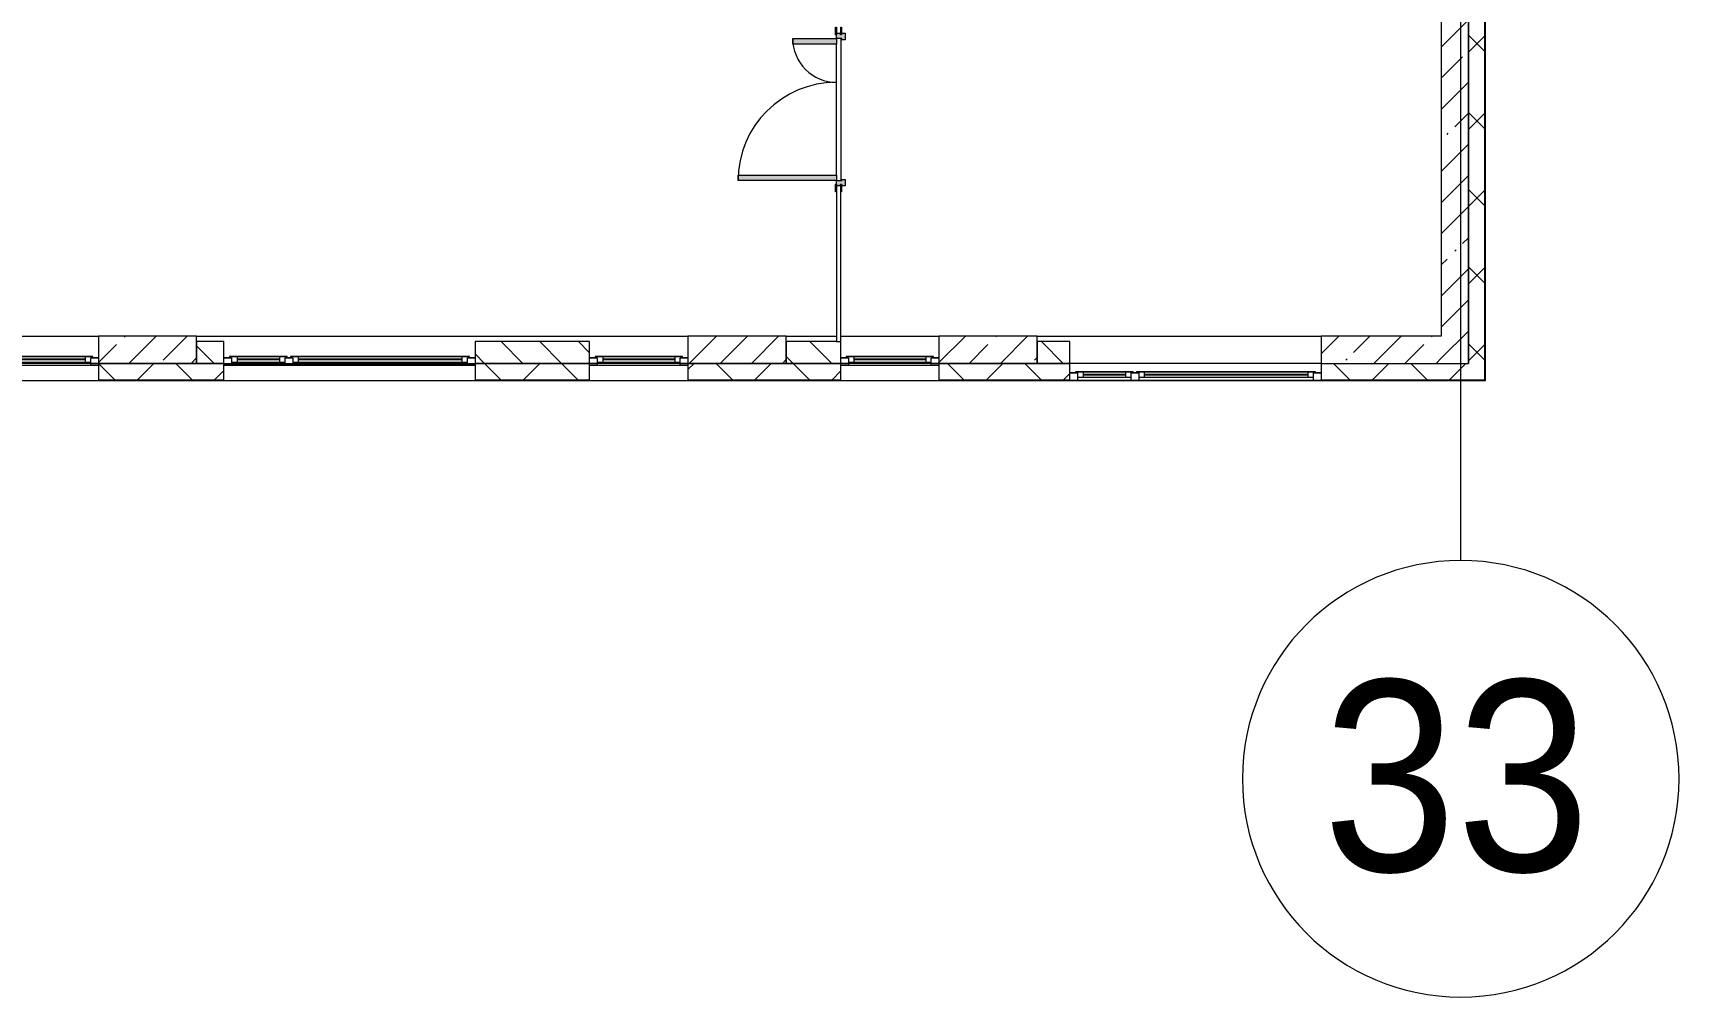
# Model space of a CAD drawing. Header units: millimetres. Extents: x 35224 to 234359, y -8553 to 29000.
# Drawn here: x 219279 to 234359, y -5906 to 2927 of the extents above; entities that cross this region are included whole.
import ezdxf

# ---------------------------------------------------------------- set-up
doc = ezdxf.new("R2010")
doc.units = ezdxf.units.MM
for name, color, linetype, lineweight, true_color in [('A-DOOR-2', 7, 'Continuous', 5, 0xaaaaaa), ('A-DOOR-3', 7, 'Continuous', 5, 0xe2e2e2), ('A-DOOR-FRAM-2', 7, 'Continuous', 5, 0xe2e2e2), ('A-DOOR-FRAM-3', 7, 'Continuous', 5, 0xaaaaaa)]:
    doc.layers.add(name, color=color, linetype=linetype, lineweight=lineweight, true_color=true_color)
for name, color, linetype, lineweight in [('A-GLAZ-1', 7, 'Continuous', 5), ('A-WALL', 7, 'Continuous', 9), ('A-WALL-4', 7, 'Continuous', 5), ('I-WALL-3', 7, 'Continuous', 5), ('S-COLS-1', 7, 'Continuous', 5), ('Оси', 7, 'Continuous', 9), ('Оси-1', 7, 'Continuous', 20)]:
    doc.layers.add(name, color=color, linetype=linetype, lineweight=lineweight)
doc.styles.add('Arial_1', font='arial.ttf', dxfattribs={"width": 0.9, "height": 1750})
pattern_1 = [(45, (107348.7, 0), (-353.5534, 353.5534), []), (135, (107348.7, 0), (-353.5534, -353.5534), [])]
pattern_2 = [(45, (107348.7, 0), (-285.1231, 285.1231), []), (45, (107633.8, 0), (-285.1231, 285.1231), [504.031, -100.806, 16.764, -84.042])]

# ---------------------------------------------------------------- blocks, each defined once
blk = doc.blocks.new('120_Окно_СКБ_2Ст_Фрамуга сверху - 120_Окно_СКБ_2Ст_2300х2500_h_ ДОО-19727959-3_7_2_птичка')
at = {"layer": 'A-GLAZ-1'}
for p, q in [((-1150, -127), (-1150, -57)), ((-1150, -57), (-1080, -57)), ((1150, -57), (-1150, -57)), ((-1080, -127), (-1150, -127)), ((-1150, -127), (-1100, -127)), ((-1080, -127), (-1100, -127)), ((-1100, -127), (-1100, -137)), ((-1100, -137), (540, -137)), ((540, -137), (-1100, -137)), ((-1080, -57), (-1080, -127)), ((-1080, -57), (1080, -57)), ((520, -87), (-1080, -87)), ((-1080, -87), (-1080, -127)), ((-1030, -137), (-1030, -87)), ((-1030, -107), (470, -107)), ((470, -117), (-1030, -117)), ((470, -137), (470, -87)), ((520, -127), (520, -57)), ((520, -57), (590, -57)), ((520, -127), (520, -87)), ((590, -127), (520, -127)), ((540, -127), (520, -127)), ((540, -127), (570, -127)), ((540, -127), (570, -127)), ((540, -137), (540, -127)), ((590, -127), (570, -127)), ((570, -127), (570, -137)), ((570, -137), (1100, -137)), ((1100, -137), (570, -137)), ((590, -57), (590, -127)), ((1080, -87), (590, -87)), ((590, -87), (590, -127)), ((640, -137), (640, -87)), ((640, -107), (1030, -107)), ((1030, -117), (640, -117)), ((1030, -137), (1030, -87)), ((1080, -127), (1080, -57)), ((1080, -57), (1150, -57)), ((1080, -127), (1080, -87)), ((1150, -127), (1080, -127)), ((1100, -127), (1080, -127)), ((1100, -127), (1150, -127)), ((1100, -137), (1100, -127)), ((1150, -57), (1150, -127))]:
    blk.add_line(p, q, dxfattribs=at)
blk = doc.blocks.new('120_Окно_СКБ_1Ст - 120_Окно_СКБ_1Ст 900х2500_h_ с форточкой-22876038-3_7_2_птичка')
at = {"layer": 'A-GLAZ-1'}
for p, q in [((-450, -127), (-450, -57)), ((-450, -57), (-380, -57)), ((450, -57), (-450, -57)), ((-380, -127), (-450, -127)), ((-450, -127), (-400, -127)), ((-380, -127), (-400, -127)), ((-400, -127), (-400, -137)), ((-400, -137), (400, -137)), ((400, -137), (-400, -137)), ((-380, -57), (-380, -127)), ((380, -87), (-380, -87)), ((-380, -87), (-380, -127)), ((-330, -137), (-330, -87)), ((-330, -107), (330, -107)), ((330, -117), (-330, -117)), ((330, -137), (330, -87)), ((380, -127), (380, -57)), ((380, -57), (450, -57)), ((380, -127), (380, -87)), ((450, -127), (380, -127)), ((400, -127), (380, -127)), ((400, -127), (450, -127)), ((400, -137), (400, -127)), ((450, -57), (450, -127))]:
    blk.add_line(p, q, dxfattribs=at)
blk = doc.blocks.new('120_Окно_СКБ_2Ст_Фрамуга сверху - 120_Окно_СКБ_2Ст_2300х2500_h_ ДОО-22877115-3_7_2_птичка')
at = {"layer": 'A-GLAZ-1'}
for p, q in [((-1150, 13), (-1150, 83)), ((-1150, 83), (-1080, 83)), ((1150, 83), (-1150, 83)), ((-1080, 13), (-1150, 13)), ((-1150, 13), (-1100, 13)), ((-1080, 13), (-1100, 13)), ((-1100, 13), (-1100, 3)), ((-1100, 3), (540, 3)), ((540, 3), (-1100, 3)), ((-1080, 83), (-1080, 13)), ((-1080, 83), (1080, 83)), ((520, 53), (-1080, 53)), ((-1080, 53), (-1080, 13)), ((-1030, 3), (-1030, 53)), ((-1030, 33), (470, 33)), ((470, 23), (-1030, 23)), ((470, 3), (470, 53)), ((520, 13), (520, 83)), ((520, 83), (590, 83)), ((520, 13), (520, 53)), ((590, 13), (520, 13)), ((540, 13), (520, 13)), ((540, 13), (570, 13)), ((540, 13), (570, 13)), ((540, 3), (540, 13)), ((590, 13), (570, 13)), ((570, 13), (570, 3)), ((570, 3), (1100, 3)), ((1100, 3), (570, 3)), ((590, 83), (590, 13)), ((1080, 53), (590, 53)), ((590, 53), (590, 13)), ((640, 3), (640, 53)), ((640, 33), (1030, 33)), ((1030, 23), (640, 23)), ((1030, 3), (1030, 53)), ((1080, 13), (1080, 83)), ((1080, 83), (1150, 83)), ((1080, 13), (1080, 53)), ((1150, 13), (1080, 13)), ((1100, 13), (1080, 13)), ((1100, 13), (1150, 13)), ((1100, 3), (1100, 13)), ((1150, 83), (1150, 13))]:
    blk.add_line(p, q, dxfattribs=at)
blk = doc.blocks.new('110_Дверь_СКБ_2Ст - Д-5_п__в составе перегородки _не входит в спец__-32680317-3_7_2_птичка')
at = {"layer": 'A-DOOR-3'}
h = blk.add_hatch(color=256, dxfattribs=at)
h.paths.add_polyline_path([(712, -20), (712, 60), (652, 60), (652, 30), (662, 30), (662, -20)])
h.paths.add_polyline_path([(-628, 60), (-688, 60), (-688, -20), (-638, -20), (-638, 30), (-628, 30)])
for points in [[(-588, -420), (-588, -20), (-638, -20), (-638, -420)], [(662, -920), (662, -20), (612, -20), (612, -920)]]:
    blk.add_hatch(color=256, dxfattribs=at).paths.add_polyline_path(points)
at = {"layer": 'A-DOOR-FRAM-2'}
for points in [[(-673, 28), (-743, 28), (-743, 20), (-673, 20)], [(767, 28), (697, 28), (697, 20), (767, 20)], [(-673, -20), (-743, -20), (-743, -28), (-673, -28)], [(767, -20), (697, -20), (697, -28), (767, -28)]]:
    blk.add_hatch(color=256, dxfattribs=at).paths.add_polyline_path(points)
at = {"layer": 'A-DOOR-2'}
for p, q in [((-638, -20), (-588, -20)), ((-638, -420), (-638, -20)), ((-588, -20), (-588, -420)), ((612, -20), (662, -20)), ((612, -920), (612, -20)), ((662, -20), (662, -920)), ((-588, -420), (-638, -420)), ((662, -920), (612, -920))]:
    blk.add_line(p, q, dxfattribs=at)
for centre, radius, start, end in [((-638, -20), 400, 270, 0), ((662, -20), 900, 180, 270)]:
    blk.add_arc(centre, radius, start, end, dxfattribs=at)
at = {"layer": 'A-DOOR-FRAM-3'}
for p, q in [((-743, 28), (-673, 28)), ((-743, 20), (-743, 28)), ((-673, 20), (-743, 20)), ((-688, 60), (-628, 60)), ((-688, -20), (-688, 60)), ((-688, 20), (-673, 20)), ((-688, 19), (-688, 20)), ((-673, 19), (-688, 19)), ((-673, 28), (-673, 20)), ((-673, 20), (-673, 19)), ((-638, 30), (-638, -20)), ((-628, 30), (-638, 30)), ((-628, 60), (-628, 30)), ((652, 60), (712, 60)), ((652, 30), (652, 60)), ((662, 30), (652, 30)), ((662, -20), (662, 30)), ((697, 20), (697, 28)), ((697, 28), (767, 28)), ((697, 19), (697, 20)), ((697, 20), (712, 20)), ((767, 20), (697, 20)), ((712, 19), (697, 19)), ((712, 60), (712, -20)), ((712, 20), (712, 19)), ((767, 28), (767, 20)), ((-743, -20), (-673, -20)), ((-743, -28), (-743, -20)), ((-673, -28), (-743, -28)), ((-638, -20), (-688, -20)), ((-673, -20), (-673, -28)), ((712, -20), (662, -20)), ((697, -28), (697, -20)), ((697, -20), (767, -20)), ((767, -28), (697, -28)), ((767, -20), (767, -28))]:
    blk.add_line(p, q, dxfattribs=at)
blk = doc.blocks.new('Ось сетки - D8-29747960-3_7_2_птичка')
at = {"layer": 'Оси-1'}
for start, end in [(360, 180), (180, 360)]:
    blk.add_arc((0, 0), 4, start, end, dxfattribs=at)

msp = doc.modelspace()

# ---------------------------------------------------------------- hatches: boundary and pattern name
at = {"layer": 'A-WALL-4'}
h = msp.add_hatch(dxfattribs=at)
h.set_pattern_fill('FP_93', color=256, style=0, pattern_type=2)
h.set_pattern_definition(pattern_1)
h.paths.add_polyline_path([(232428.7, -250), (232578.7, -250), (232578.7, 7700), (232428.7, 7700), (232428.7, -100)])
h.paths.add_polyline_path([(232578.7, 8900), (232578.7, 10820), (232428.7, 10820), (232428.7, 8900)])
h.paths.add_polyline_path([(232578.7, 13120), (232578.7, 21400), (232428.7, 21400), (232428.7, 13120)])
h = msp.add_hatch(dxfattribs=at)
h.set_pattern_fill('FP_91', color=256, style=0, pattern_type=2)
h.set_pattern_definition([(135, (107348.7, 0), (-176.7767, -176.7767), [])])
h.paths.add_polyline_path([(228478.7, -100), (228778.7, -100), (228778.7, 100), (228478.7, 100)])
h.paths.add_polyline_path([(218978.7, -100), (218978.7, 100), (218078.7, 100), (218078.7, -100), (218285.4, -100)])
h.paths.add_polyline_path([(216421, -100), (217178.7, -100), (217178.7, 100), (216278.7, 100), (216278.7, -100)])
h.paths.add_polyline_path([(226678.7, -100), (226675.3, 100), (226178.7, 100), (226178.7, -100), (226675.3, -100)])
h.paths.add_polyline_path([(220778.7, -100), (221028.7, -100), (221028.7, 100), (220778.7, 100)])
h.paths.add_polyline_path([(223328.7, -100), (224378.7, -100), (224378.7, 100), (223328.7, 100)])
h.paths.add_polyline_path([(209978.7, -100), (210228.7, -100), (210228.7, 100), (209978.7, 100)])
h.paths.add_polyline_path([(212528.7, -100), (213578.7, -100), (213578.7, 100), (212528.7, 100)])
h.paths.add_polyline_path([(209078.7, -100), (209078.7, 100), (208178.7, 100), (208178.7, -100), (208963.4, -100)])
h.paths.add_polyline_path([(201878.7, -100), (202128.7, -100), (202128.7, 100), (201878.7, 100), (201878.7, 56.5)])
h.paths.add_polyline_path([(204428.7, -100), (205478.7, -100), (205478.7, 100), (204428.7, 100)])
h.paths.add_polyline_path([(199278.7, -100), (200078.7, -100), (200078.7, 100), (199278.7, 100)])
h = msp.add_hatch(dxfattribs=at)
h.set_pattern_fill('FP_93', color=256, style=0, pattern_type=2)
h.set_pattern_definition(pattern_1)
h.paths.add_polyline_path([(231336.3, -250), (232428.7, -250), (232428.7, -100), (231078.7, -100), (231078.7, -250)])
h.paths.add_polyline_path([(227607.5, -250), (228778.7, -250), (228778.7, -100), (227578.7, -100), (227578.7, -250)])
h.paths.add_polyline_path([(217178.7, -250), (217178.7, -100), (216278.7, -100), (216278.7, -250), (216421, -250)])
h.paths.add_polyline_path([(215378.7, -250), (215378.7, -100), (214478.7, -100), (214478.7, -250), (214556.6, -250)])
h.paths.add_polyline_path([(218078.7, -250), (218978.7, -250), (218978.7, -100), (218078.7, -100)])
h.paths.add_polyline_path([(226678.7, -250), (226675.3, -100), (225278.7, -100), (225278.7, -250), (226675.3, -250)])
h.paths.add_polyline_path([(219878.7, -250), (221028.7, -250), (221028.7, -100), (219878.7, -100)])
h.paths.add_polyline_path([(223328.7, -250), (224378.7, -250), (224378.7, -100), (223328.7, -100)])
h.paths.add_polyline_path([(207278.7, -250), (207278.7, -100), (206378.7, -100), (206378.7, -250), (207099, -250)])
h.paths.add_polyline_path([(212692.2, -250), (213578.7, -250), (213578.7, -100), (212528.7, -100), (212528.7, -250)])
h.paths.add_polyline_path([(201878.7, -250), (202128.7, -250), (202128.7, -100), (200978.7, -100), (200978.7, -250), (201505.7, -250)])
h.paths.add_polyline_path([(208178.7, -250), (210228.7, -250), (210228.7, -100), (208178.7, -100)])
h.paths.add_polyline_path([(205478.7, -250), (205478.7, -100), (204428.7, -100), (204428.7, -250), (205234.6, -250)])
h.paths.add_polyline_path([(199641.3, -250), (200078.7, -250), (200078.7, -100), (199278.7, -100), (199278.7, -250)])
h.paths.add_polyline_path([(198378.7, -250), (198378.7, -100), (196558.7, -100), (196558.7, -250), (198243, -250)])
at = {"layer": 'I-WALL-3'}
h = msp.add_hatch(dxfattribs=at)
h.set_pattern_fill('FP_89', color=256, style=0, pattern_type=2)
h.set_pattern_definition(pattern_2)
h.paths.add_polyline_path([(232428.7, -100), (232428.7, 7700), (232178.7, 7700), (232178.7, -100)])
h = msp.add_hatch(dxfattribs=at)
h.set_pattern_fill('FP_89', color=256, style=0, pattern_type=2)
h.set_pattern_definition(pattern_2)
h.paths.add_polyline_path([(232178.7, -100), (232178.7, 150), (231078.7, 150), (231078.7, -100), (231336.3, -100)])
at = {"layer": 'S-COLS-1'}
h = msp.add_hatch(dxfattribs=at)
h.set_pattern_fill('FP_89', color=256, style=0, pattern_type=2)
h.set_pattern_definition(pattern_2)
h.paths.add_polyline_path([(220778.7, -100), (220778.7, 150), (219878.7, 150), (219878.7, -100), (220149.8, -100)])
h = msp.add_hatch(dxfattribs=at)
h.set_pattern_fill('FP_89', color=256, style=0, pattern_type=2)
h.set_pattern_definition(pattern_2)
h.paths.add_polyline_path([(226178.7, -100), (226178.7, 150), (225278.7, 150), (225278.7, -100), (225743, -100)])
h = msp.add_hatch(dxfattribs=at)
h.set_pattern_fill('FP_89', color=256, style=0, pattern_type=2)
h.set_pattern_definition(pattern_2)
h.paths.add_polyline_path([(228478.7, -100), (228478.7, 150), (227578.7, 150), (227578.7, -100), (227607.5, -100)])

# ---------------------------------------------------------------- linework, layer by layer
at = {"layer": 'A-WALL'}
for p, q in [((232578.7, -250), (232578.7, 7700)), ((232581.7, -253), (232581.7, 7700)), ((226638.7, 100), (226678.7, 100)), ((220778.7, -100), (221028.7, -100)), ((221028.7, -100), (220778.7, -100)), ((223328.7, -100), (224378.7, -100)), ((224378.7, -100), (223328.7, -100)), ((226178.7, -100), (226678.7, -100)), ((226678.7, -100), (226178.7, -100)), ((228478.7, -100), (228778.7, -100)), ((228778.7, -100), (228478.7, -100)), ((219878.7, -250), (221028.7, -250)), ((219878.7, -253), (221028.7, -253)), ((223328.7, -250), (224378.7, -250)), ((223328.7, -253), (224378.7, -253)), ((225278.7, -250), (226678.7, -250)), ((225278.7, -253), (226678.7, -253)), ((227578.7, -250), (228778.7, -250)), ((227578.7, -253), (228778.7, -253)), ((231078.7, -250), (232578.7, -250)), ((231078.7, -253), (232581.7, -253))]:
    msp.add_line(p, q, dxfattribs=at)
at = {"layer": 'A-WALL-4'}
for p, q in [((232428.7, 8900), (232428.7, -100)), ((232586.7, -258), (232586.7, 7700)), ((221028.7, 100), (220778.7, 100)), ((220778.7, 100), (220778.7, -100)), ((221028.7, -258), (221028.7, 100)), ((224378.7, 100), (223328.7, 100)), ((223328.7, 100), (223328.7, -258)), ((224378.7, -258), (224378.7, 100)), ((226638.7, 100), (226178.7, 100)), ((226178.7, 100), (226178.7, -100)), ((226678.7, -258), (226678.7, 100)), ((228778.7, 100), (228478.7, 100)), ((228478.7, 100), (228478.7, -100)), ((228778.7, -258), (228778.7, 100)), ((220778.7, -100), (219878.7, -100)), ((219878.7, -100), (219878.7, -258)), ((221028.7, -100), (223328.7, -100)), ((226178.7, -100), (225278.7, -100)), ((225278.7, -100), (225278.7, -258)), ((228478.7, -100), (227578.7, -100)), ((227578.7, -100), (227578.7, -258)), ((231078.7, -100), (231078.7, -258)), ((231078.7, -100), (232428.7, -100)), ((217178.7, -258), (232586.7, -258))]:
    msp.add_line(p, q, dxfattribs=at)
at = {"layer": 'I-WALL-3'}
for p, q in [((232178.7, 10000), (232178.7, 150)), ((232428.7, -100), (232428.7, 7700)), ((226678.7, 2875), (226678.7, 1575)), ((226638.7, 1625), (226638.7, 2825)), ((226638.7, 1470), (226638.7, 100)), ((226678.7, 100), (226678.7, 1470)), ((217098.7, 150), (219878.7, 150)), ((220778.7, 150), (225278.7, 150)), ((226178.7, 150), (226638.7, 150)), ((226678.7, 150), (227578.7, 150)), ((228478.7, 150), (231078.7, 150)), ((232178.7, 150), (231078.7, 150)), ((231078.7, 150), (231078.7, -100)), ((219878.7, -100), (218978.7, -100)), ((225278.7, -100), (224378.7, -100)), ((227578.7, -100), (226678.7, -100)), ((231078.7, -100), (228778.7, -100)), ((231078.7, -100), (232428.7, -100))]:
    msp.add_line(p, q, dxfattribs=at)
at = {"layer": 'S-COLS-1'}
for p, q in [((220778.7, 150), (219878.7, 150)), ((219878.7, 150), (219878.7, -100)), ((220778.7, 100), (220778.7, 150)), ((220778.7, -100), (220778.7, 100)), ((226178.7, 150), (225278.7, 150)), ((225278.7, 150), (225278.7, -100)), ((226178.7, 100), (226178.7, 150)), ((226178.7, -100), (226178.7, 100)), ((228478.7, 150), (227578.7, 150)), ((227578.7, 150), (227578.7, -100)), ((228478.7, 100), (228478.7, 150)), ((228478.7, -100), (228478.7, 100)), ((219878.7, -100), (220778.7, -100)), ((225278.7, -100), (226178.7, -100)), ((227578.7, -100), (228478.7, -100))]:
    msp.add_line(p, q, dxfattribs=at)
at = {"layer": 'Оси'}
msp.add_line((232358.7, -1906.3), (232358.7, 9979), dxfattribs=at)

# ---------------------------------------------------------------- block references
at = {"layer": 'A-DOOR-2', "rotation": 270}
msp.add_blockref('110_Дверь_СКБ_2Ст - Д-5_п__в составе перегородки _не входит в спец__-32680317-3_7_2_птичка', (226658.7, 2237.5), dxfattribs=at)
at = {"layer": 'A-GLAZ-1', "rotation": 180}
for name, p in [('120_Окно_СКБ_1Ст - 120_Окно_СКБ_1Ст 900х2500_h_ с форточкой-22876038-3_7_2_птичка', (219428.7, -175)), ('120_Окно_СКБ_2Ст_Фрамуга сверху - 120_Окно_СКБ_2Ст_2300х2500_h_ ДОО-19727959-3_7_2_птичка', (222178.7, -175)), ('120_Окно_СКБ_1Ст - 120_Окно_СКБ_1Ст 900х2500_h_ с форточкой-22876038-3_7_2_птичка', (224828.7, -175)), ('120_Окно_СКБ_1Ст - 120_Окно_СКБ_1Ст 900х2500_h_ с форточкой-22876038-3_7_2_птичка', (227128.7, -175)), ('120_Окно_СКБ_2Ст_Фрамуга сверху - 120_Окно_СКБ_2Ст_2300х2500_h_ ДОО-22877115-3_7_2_птичка', (229928.7, -175))]:
    msp.add_blockref(name, p, dxfattribs=at)
at = {"layer": 'Оси-1', "xscale": 499.9999999999995, "yscale": 499.9999999999995, "zscale": 499.9999999999995}
msp.add_blockref('Ось сетки - D8-29747960-3_7_2_птичка', (232358.7, -3906.3), dxfattribs=at)

# ---------------------------------------------------------------- texts
at = {"layer": 'Оси', "insert": (231095.6, -3003), "char_height": 1750, "width": 3030.379, "attachment_point": 1, "style": 'Arial_1'}
msp.add_mtext('33', dxfattribs=at)

doc.saveas('drawing.dxf')
